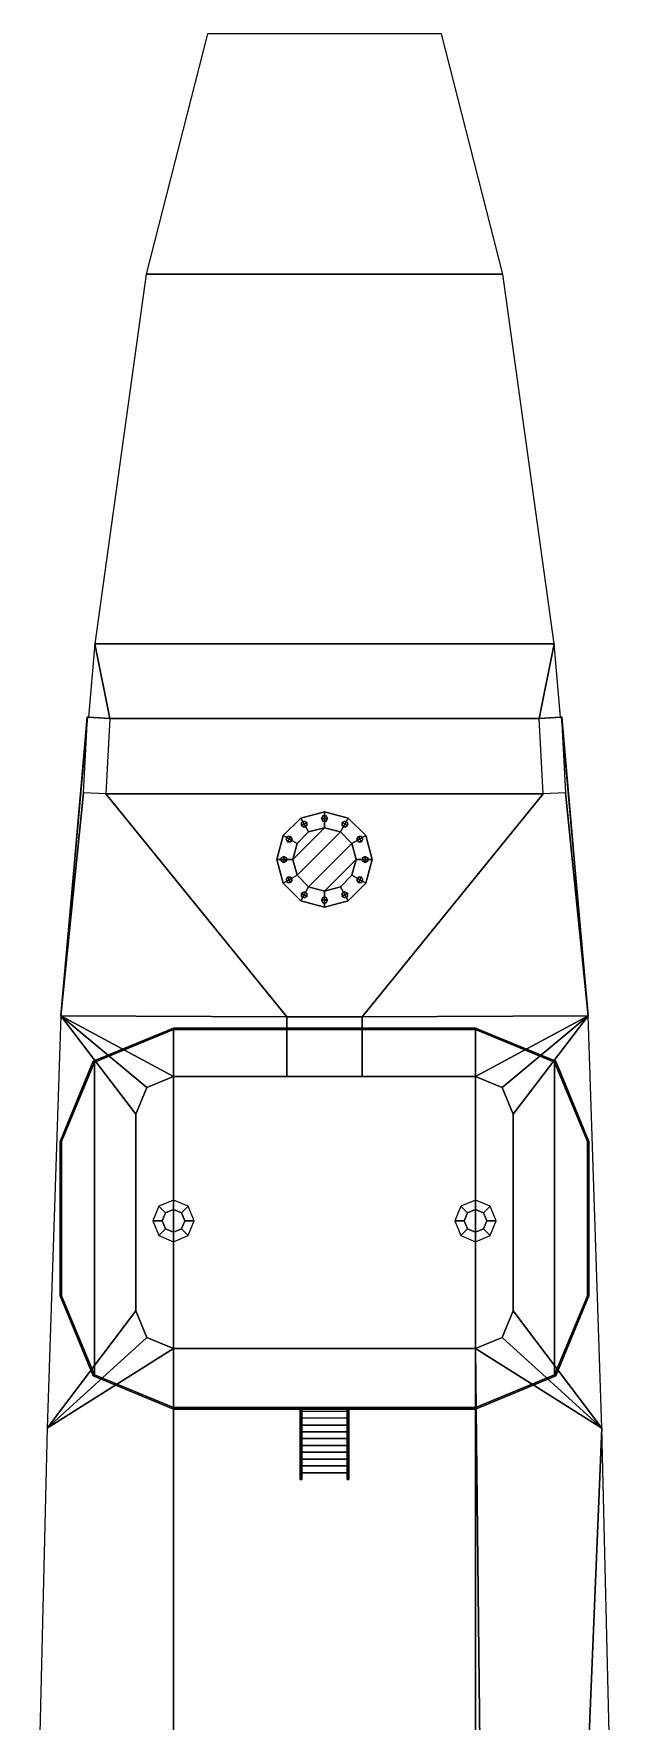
# Model space of a CAD drawing. Extents: x -4 to 4, y -26 to 37.3.
# Drawn here: x -3.85 to 3.85, y 14.95 to 37.27 of the extents above; entities that cross this region are included whole.
import ezdxf

# ---------------------------------------------------------------- set-up
doc = ezdxf.new("R2010")
doc.units = 0
doc.layers.add('SUPERSTRUCTURE', color=3, linetype='CONTINUOUS')

msp = doc.modelspace()

# ---------------------------------------------------------------- linework, layer by layer
at = {"layer": 'SUPERSTRUCTURE'}
for points in [[(2.36, 34.09, 1.71), (1.55, 37.27, 1.71), (-1.55, 37.27, 1.71), (-2.36, 34.09, 1.71)], [(3.04, 29.2, 1.71), (2.36, 34.09, 1.71), (-2.36, 34.09, 1.71), (-3.04, 29.2, 1.71)], [(-2.84, 28.214, 1.71), (-3.04, 29.2, 1.71), (-3.04, 29.2, 1.71), (-3.125, 28.23, 1.71)], [(2.84, 28.214, 1.71), (3.04, 29.2, 1.71), (-3.04, 29.2, 1.71), (-2.84, 28.214, 1.71)], [(3.125, 28.23, 1.71), (3.04, 29.2, 1.71), (3.04, 29.2, 1.71), (2.84, 28.214, 1.71)], [(-3.14, 28.23, 1.71), (-3.14, 28.23, 1.71), (-3.49, 24.28, 1.71), (-3.192, 27.231, 1.71)], [(-3.145, 28.23, 1.71), (-3.145, 28.23, 1.71), (-3.49, 24.28, 1.71), (-3.14, 28.23, 1.71)], [(-2.84, 28.214, 1.71), (-3.125, 28.23, 1.71), (-3.125, 28.23, 1.71), (-3.14, 28.23, 1.71)], [(2.893, 27.216, 1.71), (2.84, 28.214, 1.71), (-2.84, 28.214, 1.71), (-2.893, 27.216, 1.71)], [(3.14, 28.23, 1.71), (3.125, 28.23, 1.71), (3.125, 28.23, 1.71), (2.84, 28.214, 1.71)], [(3.49, 24.28, 1.71), (3.14, 28.23, 1.71), (3.14, 28.23, 1.71), (3.192, 27.231, 1.71)], [(3.49, 24.28, 1.71), (3.145, 28.23, 1.71), (3.145, 28.23, 1.71), (3.14, 28.23, 1.71)], [(-0.5, 24.27, 1.71), (-2.893, 27.216, 1.71), (-3.192, 27.231, 1.71), (-3.49, 24.28, 1.71)], [(3.49, 24.28, 1.71), (3.192, 27.231, 1.71), (2.893, 27.216, 1.71), (0.5, 24.27, 1.71)], [(0.5, 24.27, 1.71), (2.893, 27.216, 1.71), (-2.893, 27.216, 1.71), (-0.5, 24.27, 1.71)], [(-0.315, 26.896, 1.81), (-0.546, 26.665, 1.81), (-0.364, 26.56, 1.81), (-0.21, 26.714, 1.81)], [(-0.315, 26.896, 1.71), (-0.546, 26.665, 1.71), (-0.546, 26.665, 1.81), (-0.315, 26.896, 1.81)], [(0, 26.98, 1.81), (-0.315, 26.896, 1.81), (-0.21, 26.714, 1.81), (0, 26.77, 1.81)], [(0, 26.98, 1.71), (-0.315, 26.896, 1.71), (-0.315, 26.896, 1.81), (0, 26.98, 1.81)], [(-0.27, 26.858, 1.81), (-0.305, 26.838, 1.81), (-0.305, 26.838, 1.84), (-0.27, 26.858, 1.84)], [(-0.27, 26.858, 1.84), (-0.305, 26.838, 1.84), (-0.305, 26.798, 1.84), (-0.235, 26.838, 1.84)], [(-0.305, 26.838, 1.81), (-0.305, 26.798, 1.81), (-0.305, 26.798, 1.84), (-0.305, 26.838, 1.84)], [(-0.235, 26.838, 1.84), (-0.305, 26.798, 1.84), (-0.27, 26.778, 1.84), (-0.235, 26.798, 1.84)], [(-0.305, 26.798, 1.81), (-0.27, 26.778, 1.81), (-0.27, 26.778, 1.84), (-0.305, 26.798, 1.84)], [(-0.235, 26.838, 1.81), (-0.27, 26.858, 1.81), (-0.27, 26.858, 1.84), (-0.235, 26.838, 1.84)], [(-0.27, 26.778, 1.81), (-0.235, 26.798, 1.81), (-0.235, 26.798, 1.84), (-0.27, 26.778, 1.84)], [(-0.235, 26.798, 1.81), (-0.235, 26.838, 1.81), (-0.235, 26.838, 1.84), (-0.235, 26.798, 1.84)], [(-0.02, 26.925, 1.81), (-0.04, 26.89, 1.81), (-0.04, 26.89, 1.84), (-0.02, 26.925, 1.84)], [(0.02, 26.925, 1.84), (-0.02, 26.925, 1.84), (-0.04, 26.89, 1.84), (0.04, 26.89, 1.84)], [(-0.04, 26.89, 1.81), (-0.02, 26.855, 1.81), (-0.02, 26.855, 1.84), (-0.04, 26.89, 1.84)], [(0.04, 26.89, 1.84), (-0.04, 26.89, 1.84), (-0.02, 26.855, 1.84), (0.02, 26.855, 1.84)], [(0.02, 26.925, 1.81), (-0.02, 26.925, 1.81), (-0.02, 26.925, 1.84), (0.02, 26.925, 1.84)], [(-0.02, 26.855, 1.81), (0.02, 26.855, 1.81), (0.02, 26.855, 1.84), (-0.02, 26.855, 1.84)], [(0.315, 26.896, 1.81), (0, 26.98, 1.81), (0, 26.77, 1.81), (0.21, 26.714, 1.81)], [(0.315, 26.896, 1.71), (0, 26.98, 1.71), (0, 26.98, 1.81), (0.315, 26.896, 1.81)], [(0.04, 26.89, 1.81), (0.02, 26.925, 1.81), (0.02, 26.925, 1.84), (0.04, 26.89, 1.84)], [(0.02, 26.855, 1.81), (0.04, 26.89, 1.81), (0.04, 26.89, 1.84), (0.02, 26.855, 1.84)], [(0.546, 26.665, 1.81), (0.315, 26.896, 1.81), (0.21, 26.714, 1.81), (0.364, 26.56, 1.81)], [(0.27, 26.858, 1.81), (0.235, 26.838, 1.81), (0.235, 26.838, 1.84), (0.27, 26.858, 1.84)], [(0.305, 26.838, 1.84), (0.27, 26.858, 1.84), (0.235, 26.838, 1.84), (0.305, 26.798, 1.84)], [(0.235, 26.838, 1.81), (0.235, 26.798, 1.81), (0.235, 26.798, 1.84), (0.235, 26.838, 1.84)], [(0.305, 26.798, 1.84), (0.235, 26.838, 1.84), (0.235, 26.798, 1.84), (0.27, 26.778, 1.84)], [(0.235, 26.798, 1.81), (0.27, 26.778, 1.81), (0.27, 26.778, 1.84), (0.235, 26.798, 1.84)], [(0.305, 26.838, 1.81), (0.27, 26.858, 1.81), (0.27, 26.858, 1.84), (0.305, 26.838, 1.84)], [(0.27, 26.778, 1.81), (0.305, 26.798, 1.81), (0.305, 26.798, 1.84), (0.27, 26.778, 1.84)], [(0.305, 26.798, 1.81), (0.305, 26.838, 1.81), (0.305, 26.838, 1.84), (0.305, 26.798, 1.84)], [(0.546, 26.665, 1.71), (0.315, 26.896, 1.71), (0.315, 26.896, 1.81), (0.546, 26.665, 1.81)], [(-0.546, 26.665, 1.81), (-0.63, 26.35, 1.81), (-0.42, 26.35, 1.81), (-0.364, 26.56, 1.81)], [(-0.546, 26.665, 1.71), (-0.63, 26.35, 1.71), (-0.63, 26.35, 1.81), (-0.546, 26.665, 1.81)], [(-0.488, 26.655, 1.81), (-0.508, 26.62, 1.81), (-0.508, 26.62, 1.84), (-0.488, 26.655, 1.84)], [(-0.488, 26.655, 1.84), (-0.508, 26.62, 1.84), (-0.488, 26.585, 1.84), (-0.448, 26.655, 1.84)], [(-0.508, 26.62, 1.81), (-0.488, 26.585, 1.81), (-0.488, 26.585, 1.84), (-0.508, 26.62, 1.84)], [(-0.448, 26.655, 1.81), (-0.488, 26.655, 1.81), (-0.488, 26.655, 1.84), (-0.448, 26.655, 1.84)], [(-0.448, 26.655, 1.84), (-0.488, 26.585, 1.84), (-0.448, 26.585, 1.84), (-0.428, 26.62, 1.84)], [(-0.488, 26.585, 1.81), (-0.448, 26.585, 1.81), (-0.448, 26.585, 1.84), (-0.488, 26.585, 1.84)], [(-0.428, 26.62, 1.81), (-0.448, 26.655, 1.81), (-0.448, 26.655, 1.84), (-0.428, 26.62, 1.84)], [(-0.448, 26.585, 1.81), (-0.428, 26.62, 1.81), (-0.428, 26.62, 1.84), (-0.448, 26.585, 1.84)], [(-0.42, 26.35, 1.97), (0, 26.77, 1.97), (-0.21, 26.714, 1.97), (-0.364, 26.56, 1.97)], [(-0.364, 26.14, 1.97), (0.21, 26.714, 1.97), (0, 26.77, 1.97), (-0.42, 26.35, 1.97)], [(-0.364, 26.56, 1.81), (-0.42, 26.35, 1.81), (-0.42, 26.35, 1.97), (-0.364, 26.56, 1.97)], [(-0.21, 25.986, 1.97), (0.364, 26.56, 1.97), (0.21, 26.714, 1.97), (-0.364, 26.14, 1.97)], [(-0.21, 26.714, 1.81), (-0.364, 26.56, 1.81), (-0.364, 26.56, 1.97), (-0.21, 26.714, 1.97)], [(0, 26.77, 1.81), (-0.21, 26.714, 1.81), (-0.21, 26.714, 1.97), (0, 26.77, 1.97)], [(0, 25.93, 1.97), (0.42, 26.35, 1.97), (0.364, 26.56, 1.97), (-0.21, 25.986, 1.97)], [(0.21, 26.714, 1.81), (0, 26.77, 1.81), (0, 26.77, 1.97), (0.21, 26.714, 1.97)], [(0.364, 26.56, 1.81), (0.21, 26.714, 1.81), (0.21, 26.714, 1.97), (0.364, 26.56, 1.97)], [(0.63, 26.35, 1.81), (0.546, 26.665, 1.81), (0.364, 26.56, 1.81), (0.42, 26.35, 1.81)], [(0.42, 26.35, 1.81), (0.364, 26.56, 1.81), (0.364, 26.56, 1.97), (0.42, 26.35, 1.97)], [(0.448, 26.655, 1.81), (0.428, 26.62, 1.81), (0.428, 26.62, 1.84), (0.448, 26.655, 1.84)], [(0.488, 26.585, 1.84), (0.448, 26.655, 1.84), (0.428, 26.62, 1.84), (0.448, 26.585, 1.84)], [(0.428, 26.62, 1.81), (0.448, 26.585, 1.81), (0.448, 26.585, 1.84), (0.428, 26.62, 1.84)], [(0.488, 26.655, 1.81), (0.448, 26.655, 1.81), (0.448, 26.655, 1.84), (0.488, 26.655, 1.84)], [(0.508, 26.62, 1.84), (0.488, 26.655, 1.84), (0.448, 26.655, 1.84), (0.488, 26.585, 1.84)], [(0.448, 26.585, 1.81), (0.488, 26.585, 1.81), (0.488, 26.585, 1.84), (0.448, 26.585, 1.84)], [(0.508, 26.62, 1.81), (0.488, 26.655, 1.81), (0.488, 26.655, 1.84), (0.508, 26.62, 1.84)], [(0.488, 26.585, 1.81), (0.508, 26.62, 1.81), (0.508, 26.62, 1.84), (0.488, 26.585, 1.84)], [(0.63, 26.35, 1.71), (0.546, 26.665, 1.71), (0.546, 26.665, 1.81), (0.63, 26.35, 1.81)], [(-0.63, 26.35, 1.81), (-0.546, 26.035, 1.81), (-0.364, 26.14, 1.81), (-0.42, 26.35, 1.81)], [(-0.63, 26.35, 1.71), (-0.546, 26.035, 1.71), (-0.546, 26.035, 1.81), (-0.63, 26.35, 1.81)], [(-0.54, 26.39, 1.81), (-0.575, 26.37, 1.81), (-0.575, 26.37, 1.84), (-0.54, 26.39, 1.84)], [(-0.575, 26.37, 1.84), (-0.575, 26.33, 1.84), (-0.54, 26.31, 1.84), (-0.54, 26.39, 1.84)], [(-0.575, 26.37, 1.81), (-0.575, 26.33, 1.81), (-0.575, 26.33, 1.84), (-0.575, 26.37, 1.84)], [(-0.505, 26.37, 1.81), (-0.54, 26.39, 1.81), (-0.54, 26.39, 1.84), (-0.505, 26.37, 1.84)], [(-0.54, 26.39, 1.84), (-0.54, 26.31, 1.84), (-0.505, 26.33, 1.84), (-0.505, 26.37, 1.84)], [(-0.505, 26.33, 1.81), (-0.505, 26.37, 1.81), (-0.505, 26.37, 1.84), (-0.505, 26.33, 1.84)], [(-0.42, 26.35, 1.81), (-0.364, 26.14, 1.81), (-0.364, 26.14, 1.97), (-0.42, 26.35, 1.97)], [(0.21, 25.986, 1.97), (0.364, 26.14, 1.97), (0.42, 26.35, 1.97), (0, 25.93, 1.97)], [(0.546, 26.035, 1.81), (0.63, 26.35, 1.81), (0.42, 26.35, 1.81), (0.364, 26.14, 1.81)], [(0.364, 26.14, 1.81), (0.42, 26.35, 1.81), (0.42, 26.35, 1.97), (0.364, 26.14, 1.97)], [(0.54, 26.39, 1.81), (0.505, 26.37, 1.81), (0.505, 26.37, 1.84), (0.54, 26.39, 1.84)], [(0.54, 26.31, 1.84), (0.54, 26.39, 1.84), (0.505, 26.37, 1.84), (0.505, 26.33, 1.84)], [(0.505, 26.37, 1.81), (0.505, 26.33, 1.81), (0.505, 26.33, 1.84), (0.505, 26.37, 1.84)], [(0.575, 26.37, 1.81), (0.54, 26.39, 1.81), (0.54, 26.39, 1.84), (0.575, 26.37, 1.84)], [(0.575, 26.33, 1.84), (0.575, 26.37, 1.84), (0.54, 26.39, 1.84), (0.54, 26.31, 1.84)], [(0.546, 26.035, 1.71), (0.63, 26.35, 1.71), (0.63, 26.35, 1.81), (0.546, 26.035, 1.81)], [(0.575, 26.33, 1.81), (0.575, 26.37, 1.81), (0.575, 26.37, 1.84), (0.575, 26.33, 1.84)], [(-0.575, 26.33, 1.81), (-0.54, 26.31, 1.81), (-0.54, 26.31, 1.84), (-0.575, 26.33, 1.84)], [(-0.546, 26.035, 1.81), (-0.315, 25.804, 1.81), (-0.21, 25.986, 1.81), (-0.364, 26.14, 1.81)], [(-0.54, 26.31, 1.81), (-0.505, 26.33, 1.81), (-0.505, 26.33, 1.84), (-0.54, 26.31, 1.84)], [(-0.488, 26.115, 1.81), (-0.508, 26.08, 1.81), (-0.508, 26.08, 1.84), (-0.488, 26.115, 1.84)], [(-0.508, 26.08, 1.84), (-0.488, 26.045, 1.84), (-0.448, 26.045, 1.84), (-0.488, 26.115, 1.84)], [(-0.448, 26.115, 1.81), (-0.488, 26.115, 1.81), (-0.488, 26.115, 1.84), (-0.448, 26.115, 1.84)], [(-0.488, 26.115, 1.84), (-0.448, 26.045, 1.84), (-0.428, 26.08, 1.84), (-0.448, 26.115, 1.84)], [(-0.428, 26.08, 1.81), (-0.448, 26.115, 1.81), (-0.448, 26.115, 1.84), (-0.428, 26.08, 1.84)], [(-0.364, 26.14, 1.81), (-0.21, 25.986, 1.81), (-0.21, 25.986, 1.97), (-0.364, 26.14, 1.97)], [(0.315, 25.804, 1.81), (0.546, 26.035, 1.81), (0.364, 26.14, 1.81), (0.21, 25.986, 1.81)], [(0.21, 25.986, 1.81), (0.364, 26.14, 1.81), (0.364, 26.14, 1.97), (0.21, 25.986, 1.97)], [(0.448, 26.115, 1.81), (0.428, 26.08, 1.81), (0.428, 26.08, 1.84), (0.448, 26.115, 1.84)], [(0.448, 26.045, 1.84), (0.488, 26.115, 1.84), (0.448, 26.115, 1.84), (0.428, 26.08, 1.84)], [(0.488, 26.115, 1.81), (0.448, 26.115, 1.81), (0.448, 26.115, 1.84), (0.488, 26.115, 1.84)], [(0.488, 26.045, 1.84), (0.508, 26.08, 1.84), (0.488, 26.115, 1.84), (0.448, 26.045, 1.84)], [(0.508, 26.08, 1.81), (0.488, 26.115, 1.81), (0.488, 26.115, 1.84), (0.508, 26.08, 1.84)], [(0.505, 26.33, 1.81), (0.54, 26.31, 1.81), (0.54, 26.31, 1.84), (0.505, 26.33, 1.84)], [(0.54, 26.31, 1.81), (0.575, 26.33, 1.81), (0.575, 26.33, 1.84), (0.54, 26.31, 1.84)], [(-0.546, 26.035, 1.71), (-0.315, 25.804, 1.71), (-0.315, 25.804, 1.81), (-0.546, 26.035, 1.81)], [(-0.508, 26.08, 1.81), (-0.488, 26.045, 1.81), (-0.488, 26.045, 1.84), (-0.508, 26.08, 1.84)], [(-0.488, 26.045, 1.81), (-0.448, 26.045, 1.81), (-0.448, 26.045, 1.84), (-0.488, 26.045, 1.84)], [(-0.448, 26.045, 1.81), (-0.428, 26.08, 1.81), (-0.428, 26.08, 1.84), (-0.448, 26.045, 1.84)], [(-0.315, 25.804, 1.81), (0, 25.72, 1.81), (0, 25.93, 1.81), (-0.21, 25.986, 1.81)], [(-0.27, 25.922, 1.81), (-0.305, 25.902, 1.81), (-0.305, 25.902, 1.84), (-0.27, 25.922, 1.84)], [(-0.305, 25.902, 1.84), (-0.235, 25.862, 1.84), (-0.235, 25.902, 1.84), (-0.27, 25.922, 1.84)], [(-0.305, 25.902, 1.81), (-0.305, 25.862, 1.81), (-0.305, 25.862, 1.84), (-0.305, 25.902, 1.84)], [(-0.305, 25.862, 1.84), (-0.27, 25.842, 1.84), (-0.235, 25.862, 1.84), (-0.305, 25.902, 1.84)], [(-0.235, 25.902, 1.81), (-0.27, 25.922, 1.81), (-0.27, 25.922, 1.84), (-0.235, 25.902, 1.84)], [(-0.235, 25.862, 1.81), (-0.235, 25.902, 1.81), (-0.235, 25.902, 1.84), (-0.235, 25.862, 1.84)], [(-0.21, 25.986, 1.81), (0, 25.93, 1.81), (0, 25.93, 1.97), (-0.21, 25.986, 1.97)], [(0, 25.72, 1.81), (0.315, 25.804, 1.81), (0.21, 25.986, 1.81), (0, 25.93, 1.81)], [(0, 25.93, 1.81), (0.21, 25.986, 1.81), (0.21, 25.986, 1.97), (0, 25.93, 1.97)], [(0.27, 25.922, 1.81), (0.235, 25.902, 1.81), (0.235, 25.902, 1.84), (0.27, 25.922, 1.84)], [(0.235, 25.862, 1.84), (0.305, 25.902, 1.84), (0.27, 25.922, 1.84), (0.235, 25.902, 1.84)], [(0.235, 25.902, 1.81), (0.235, 25.862, 1.81), (0.235, 25.862, 1.84), (0.235, 25.902, 1.84)], [(0.27, 25.842, 1.84), (0.305, 25.862, 1.84), (0.305, 25.902, 1.84), (0.235, 25.862, 1.84)], [(0.305, 25.902, 1.81), (0.27, 25.922, 1.81), (0.27, 25.922, 1.84), (0.305, 25.902, 1.84)], [(0.305, 25.862, 1.81), (0.305, 25.902, 1.81), (0.305, 25.902, 1.84), (0.305, 25.862, 1.84)], [(0.315, 25.804, 1.71), (0.546, 26.035, 1.71), (0.546, 26.035, 1.81), (0.315, 25.804, 1.81)], [(0.428, 26.08, 1.81), (0.448, 26.045, 1.81), (0.448, 26.045, 1.84), (0.428, 26.08, 1.84)], [(0.448, 26.045, 1.81), (0.488, 26.045, 1.81), (0.488, 26.045, 1.84), (0.448, 26.045, 1.84)], [(0.488, 26.045, 1.81), (0.508, 26.08, 1.81), (0.508, 26.08, 1.84), (0.488, 26.045, 1.84)], [(-0.315, 25.804, 1.71), (0, 25.72, 1.71), (0, 25.72, 1.81), (-0.315, 25.804, 1.81)], [(-0.305, 25.862, 1.81), (-0.27, 25.842, 1.81), (-0.27, 25.842, 1.84), (-0.305, 25.862, 1.84)], [(-0.27, 25.842, 1.81), (-0.235, 25.862, 1.81), (-0.235, 25.862, 1.84), (-0.27, 25.842, 1.84)], [(-0.04, 25.81, 1.84), (0.04, 25.81, 1.84), (0.02, 25.845, 1.84), (-0.02, 25.845, 1.84)], [(-0.02, 25.845, 1.81), (-0.04, 25.81, 1.81), (-0.04, 25.81, 1.84), (-0.02, 25.845, 1.84)], [(-0.02, 25.775, 1.84), (0.02, 25.775, 1.84), (0.04, 25.81, 1.84), (-0.04, 25.81, 1.84)], [(-0.04, 25.81, 1.81), (-0.02, 25.775, 1.81), (-0.02, 25.775, 1.84), (-0.04, 25.81, 1.84)], [(0.02, 25.845, 1.81), (-0.02, 25.845, 1.81), (-0.02, 25.845, 1.84), (0.02, 25.845, 1.84)], [(-0.02, 25.775, 1.81), (0.02, 25.775, 1.81), (0.02, 25.775, 1.84), (-0.02, 25.775, 1.84)], [(0, 25.72, 1.71), (0.315, 25.804, 1.71), (0.315, 25.804, 1.81), (0, 25.72, 1.81)], [(0.04, 25.81, 1.81), (0.02, 25.845, 1.81), (0.02, 25.845, 1.84), (0.04, 25.81, 1.84)], [(0.02, 25.775, 1.81), (0.04, 25.81, 1.81), (0.04, 25.81, 1.84), (0.02, 25.775, 1.84)], [(0.235, 25.862, 1.81), (0.27, 25.842, 1.81), (0.27, 25.842, 1.84), (0.235, 25.862, 1.84)], [(0.27, 25.842, 1.81), (0.305, 25.862, 1.81), (0.305, 25.862, 1.84), (0.27, 25.842, 1.84)], [(-3.49, 24.28, 1.71), (-3.67, 18.83, 1.71), (-2.5, 20.38, 1.71), (-2.5, 22.98, 1.71)], [(-3.49, 24.28, 1.71), (-3.49, 24.28, 1.71), (-2.5, 22.98, 1.71), (-2.354, 23.334, 1.71)], [(-3.49, 24.28, 1.71), (-3.49, 24.28, 1.71), (-2.354, 23.334, 1.71), (-2, 23.48, 1.71)], [(-0.5, 23.48, 1.71), (-0.5, 24.27, 1.71), (-3.49, 24.28, 1.71), (-2, 23.48, 1.71)], [(-2, 24.12, 4.09), (-3.061, 23.681, 4.09), (-3.061, 23.681, 5.27), (-2, 24.12, 5.27)], [(-2, 24.12, 5.27), (-3.061, 23.681, 5.27), (-3.047, 23.667, 5.27), (-2, 24.1, 5.27)], [(2, 24.12, 4.09), (-2, 24.12, 4.09), (-2, 24.12, 5.27), (2, 24.12, 5.27)], [(2, 24.12, 5.27), (-2, 24.12, 5.27), (-2, 24.1, 5.27), (2, 24.1, 5.27)], [(-0.5, 23.48, 2.85), (-0.5, 24.27, 2.85), (-0.5, 24.27, 1.71), (-0.5, 23.48, 1.71)], [(0.5, 23.48, 2.85), (0.5, 24.27, 2.85), (-0.5, 24.27, 2.85), (-0.5, 23.48, 2.85)], [(0.5, 24.27, 2.85), (0.5, 24.27, 1.71), (-0.5, 24.27, 1.71), (-0.5, 24.27, 2.85)], [(2, 23.48, 1.71), (3.49, 24.28, 1.71), (0.5, 24.27, 1.71), (0.5, 23.48, 1.71)], [(0.5, 23.48, 1.71), (0.5, 24.27, 1.71), (0.5, 24.27, 2.85), (0.5, 23.48, 2.85)], [(3.49, 24.28, 1.71), (3.49, 24.28, 1.71), (2, 23.48, 1.71), (2.354, 23.334, 1.71)], [(3.061, 23.681, 4.09), (2, 24.12, 4.09), (2, 24.12, 5.27), (3.061, 23.681, 5.27)], [(3.061, 23.681, 5.27), (2, 24.12, 5.27), (2, 24.1, 5.27), (3.047, 23.667, 5.27)], [(3.49, 24.28, 1.71), (3.49, 24.28, 1.71), (2.354, 23.334, 1.71), (2.5, 22.98, 1.71)], [(3.67, 18.83, 1.71), (3.49, 24.28, 1.71), (2.5, 22.98, 1.71), (2.5, 20.38, 1.71)], [(-3.047, 23.667, 4.11), (-2, 24.1, 4.11), (-2, 24.1, 5.27), (-3.047, 23.667, 5.27)], [(-2, 19.1, 4.11), (-2, 24.1, 4.11), (-3.047, 23.667, 4.11), (-3.047, 19.533, 4.11)], [(-2, 24.1, 4.11), (2, 24.1, 4.11), (2, 24.1, 5.27), (-2, 24.1, 5.27)], [(2, 19.1, 4.11), (2, 24.1, 4.11), (-2, 24.1, 4.11), (-2, 19.1, 4.11)], [(2, 24.1, 4.11), (3.047, 23.667, 4.11), (3.047, 23.667, 5.27), (2, 24.1, 5.27)], [(3.047, 19.533, 4.11), (3.047, 23.667, 4.11), (2, 24.1, 4.11), (2, 19.1, 4.11)], [(-3.061, 23.681, 4.09), (-3.5, 22.62, 4.09), (-3.5, 22.62, 5.27), (-3.061, 23.681, 5.27)], [(-3.061, 23.681, 5.27), (-3.5, 22.62, 5.27), (-3.48, 22.62, 5.27), (-3.047, 23.667, 5.27)], [(-3.48, 22.62, 4.11), (-3.047, 23.667, 4.11), (-3.047, 23.667, 5.27), (-3.48, 22.62, 5.27)], [(-3.047, 19.533, 4.11), (-3.047, 23.667, 4.11), (-3.48, 22.62, 4.11), (-3.48, 20.58, 4.11)], [(3.5, 22.62, 5.27), (3.061, 23.681, 5.27), (3.047, 23.667, 5.27), (3.48, 22.62, 5.27)], [(3.047, 23.667, 4.11), (3.48, 22.62, 4.11), (3.48, 22.62, 5.27), (3.047, 23.667, 5.27)], [(3.48, 20.58, 4.11), (3.48, 22.62, 4.11), (3.047, 23.667, 4.11), (3.047, 19.533, 4.11)], [(3.5, 22.62, 4.09), (3.061, 23.681, 4.09), (3.061, 23.681, 5.27), (3.5, 22.62, 5.27)], [(-2, 23.48, 1.71), (-2.354, 23.334, 1.71), (-2.354, 23.334, 4.09), (-2, 23.48, 4.09)], [(0.5, 23.48, 2.85), (-0.5, 23.48, 2.85), (-2, 23.48, 4.09), (2, 23.48, 4.09)], [(-0.5, 23.48, 1.71), (-2, 23.48, 1.71), (-2, 23.48, 4.09), (-0.5, 23.48, 2.85)], [(2, 23.48, 1.71), (0.5, 23.48, 1.71), (0.5, 23.48, 2.85), (2, 23.48, 4.09)], [(2.354, 23.334, 1.71), (2, 23.48, 1.71), (2, 23.48, 4.09), (2.354, 23.334, 4.09)], [(-2.354, 23.334, 1.71), (-2.5, 22.98, 1.71), (-2.5, 22.98, 4.09), (-2.354, 23.334, 4.09)], [(2.5, 22.98, 1.71), (2.354, 23.334, 1.71), (2.354, 23.334, 4.09), (2.5, 22.98, 4.09)], [(-2.5, 22.98, 1.71), (-2.5, 20.38, 1.71), (-2.5, 20.38, 4.09), (-2.5, 22.98, 4.09)], [(2.5, 20.38, 1.71), (2.5, 22.98, 1.71), (2.5, 22.98, 4.09), (2.5, 20.38, 4.09)], [(-3.5, 22.62, 4.09), (-3.5, 20.58, 4.09), (-3.5, 20.58, 5.27), (-3.5, 22.62, 5.27)], [(-3.5, 22.62, 5.27), (-3.5, 20.58, 5.27), (-3.48, 20.58, 5.27), (-3.48, 22.62, 5.27)], [(-3.48, 20.58, 4.11), (-3.48, 22.62, 4.11), (-3.48, 22.62, 5.27), (-3.48, 20.58, 5.27)], [(3.48, 22.62, 4.11), (3.48, 20.58, 4.11), (3.48, 20.58, 5.27), (3.48, 22.62, 5.27)], [(3.5, 20.58, 5.27), (3.5, 22.62, 5.27), (3.48, 22.62, 5.27), (3.48, 20.58, 5.27)], [(3.5, 20.58, 4.09), (3.5, 22.62, 4.09), (3.5, 22.62, 5.27), (3.5, 20.58, 5.27)], [(-2.194, 21.764, 4.11), (-2.275, 21.57, 4.11), (-2.15, 21.57, 4.94), (-2.106, 21.676, 4.94)], [(-2, 21.845, 4.11), (-2.194, 21.764, 4.11), (-2.106, 21.676, 4.94), (-2, 21.72, 4.94)], [(-2.106, 21.676, 4.94), (-2.15, 21.57, 4.94), (-2.15, 21.57, 4.99), (-2.106, 21.676, 4.99)], [(-2, 21.72, 4.94), (-2.106, 21.676, 4.94), (-2.106, 21.676, 4.99), (-2, 21.72, 4.99)], [(-1.806, 21.764, 4.11), (-2, 21.845, 4.11), (-2, 21.72, 4.94), (-1.894, 21.676, 4.94)], [(-1.894, 21.676, 4.94), (-2, 21.72, 4.94), (-2, 21.72, 4.99), (-1.894, 21.676, 4.99)], [(-1.725, 21.57, 4.11), (-1.806, 21.764, 4.11), (-1.894, 21.676, 4.94), (-1.85, 21.57, 4.94)], [(-1.85, 21.57, 4.94), (-1.894, 21.676, 4.94), (-1.894, 21.676, 4.99), (-1.85, 21.57, 4.99)], [(1.806, 21.764, 4.11), (1.725, 21.57, 4.11), (1.85, 21.57, 4.94), (1.894, 21.676, 4.94)], [(2, 21.845, 4.11), (1.806, 21.764, 4.11), (1.894, 21.676, 4.94), (2, 21.72, 4.94)], [(1.894, 21.676, 4.94), (1.85, 21.57, 4.94), (1.85, 21.57, 4.99), (1.894, 21.676, 4.99)], [(2, 21.72, 4.94), (1.894, 21.676, 4.94), (1.894, 21.676, 4.99), (2, 21.72, 4.99)], [(2.194, 21.764, 4.11), (2, 21.845, 4.11), (2, 21.72, 4.94), (2.106, 21.676, 4.94)], [(2.106, 21.676, 4.94), (2, 21.72, 4.94), (2, 21.72, 4.99), (2.106, 21.676, 4.99)], [(2.275, 21.57, 4.11), (2.194, 21.764, 4.11), (2.106, 21.676, 4.94), (2.15, 21.57, 4.94)], [(2.15, 21.57, 4.94), (2.106, 21.676, 4.94), (2.106, 21.676, 4.99), (2.15, 21.57, 4.99)], [(-2.275, 21.57, 4.11), (-2.194, 21.376, 4.11), (-2.106, 21.464, 4.94), (-2.15, 21.57, 4.94)], [(-2.194, 21.376, 4.11), (-2, 21.295, 4.11), (-2, 21.42, 4.94), (-2.106, 21.464, 4.94)], [(-2.15, 21.57, 4.94), (-2.106, 21.464, 4.94), (-2.106, 21.464, 4.99), (-2.15, 21.57, 4.99)], [(-2.106, 21.464, 4.94), (-2, 21.42, 4.94), (-2, 21.42, 4.99), (-2.106, 21.464, 4.99)], [(-2, 21.295, 4.11), (-1.806, 21.376, 4.11), (-1.894, 21.464, 4.94), (-2, 21.42, 4.94)], [(-2, 21.42, 4.94), (-1.894, 21.464, 4.94), (-1.894, 21.464, 4.99), (-2, 21.42, 4.99)], [(-1.806, 21.376, 4.11), (-1.725, 21.57, 4.11), (-1.85, 21.57, 4.94), (-1.894, 21.464, 4.94)], [(-1.894, 21.464, 4.94), (-1.85, 21.57, 4.94), (-1.85, 21.57, 4.99), (-1.894, 21.464, 4.99)], [(1.725, 21.57, 4.11), (1.806, 21.376, 4.11), (1.894, 21.464, 4.94), (1.85, 21.57, 4.94)], [(1.806, 21.376, 4.11), (2, 21.295, 4.11), (2, 21.42, 4.94), (1.894, 21.464, 4.94)], [(1.85, 21.57, 4.94), (1.894, 21.464, 4.94), (1.894, 21.464, 4.99), (1.85, 21.57, 4.99)], [(1.894, 21.464, 4.94), (2, 21.42, 4.94), (2, 21.42, 4.99), (1.894, 21.464, 4.99)], [(2, 21.295, 4.11), (2.194, 21.376, 4.11), (2.106, 21.464, 4.94), (2, 21.42, 4.94)], [(2, 21.42, 4.94), (2.106, 21.464, 4.94), (2.106, 21.464, 4.99), (2, 21.42, 4.99)], [(2.194, 21.376, 4.11), (2.275, 21.57, 4.11), (2.15, 21.57, 4.94), (2.106, 21.464, 4.94)], [(2.106, 21.464, 4.94), (2.15, 21.57, 4.94), (2.15, 21.57, 4.99), (2.106, 21.464, 4.99)], [(-3.5, 20.58, 4.09), (-3.061, 19.519, 4.09), (-3.061, 19.519, 5.27), (-3.5, 20.58, 5.27)], [(-3.5, 20.58, 5.27), (-3.061, 19.519, 5.27), (-3.047, 19.533, 5.27), (-3.48, 20.58, 5.27)], [(-3.047, 19.533, 4.11), (-3.48, 20.58, 4.11), (-3.48, 20.58, 5.27), (-3.047, 19.533, 5.27)], [(3.48, 20.58, 4.11), (3.047, 19.533, 4.11), (3.047, 19.533, 5.27), (3.48, 20.58, 5.27)], [(3.061, 19.519, 5.27), (3.5, 20.58, 5.27), (3.48, 20.58, 5.27), (3.047, 19.533, 5.27)], [(3.061, 19.519, 4.09), (3.5, 20.58, 4.09), (3.5, 20.58, 5.27), (3.061, 19.519, 5.27)], [(-3.67, 18.83, 1.71), (-3.67, 18.83, 1.71), (-2.354, 20.026, 1.71), (-2.5, 20.38, 1.71)], [(-2.5, 20.38, 1.71), (-2.354, 20.026, 1.71), (-2.354, 20.026, 4.09), (-2.5, 20.38, 4.09)], [(2.354, 20.026, 1.71), (2.5, 20.38, 1.71), (2.5, 20.38, 4.09), (2.354, 20.026, 4.09)], [(3.67, 18.83, 1.71), (3.67, 18.83, 1.71), (2.5, 20.38, 1.71), (2.354, 20.026, 1.71)], [(-3.67, 18.83, 1.71), (-3.85, 11.49, 1.71), (-2, -9.98, 1.71), (-2, 19.88, 1.71)], [(-3.67, 18.83, 1.71), (-3.67, 18.83, 1.71), (-2, 19.88, 1.71), (-2.354, 20.026, 1.71)], [(-2.354, 20.026, 1.71), (-2, 19.88, 1.71), (-2, 19.88, 4.09), (-2.354, 20.026, 4.09)], [(-2, 19.88, 1.71), (-2, -9.98, 1.71), (-2, -9.98, 2.81), (-2, 19.88, 2.81)], [(2, 19.88, 2.81), (2, 19.88, 1.71), (-2, 19.88, 1.71), (-2, 19.88, 2.81)], [(-2, 19.88, 2.81), (-2, -9.98, 2.81), (2, -9.98, 2.81), (2, 19.88, 2.81)], [(-2, 19.88, 2.81), (2, 19.88, 2.81), (2, 19.88, 4.09), (-2, 19.88, 4.09)], [(2, 19.88, 1.71), (2.354, 20.026, 1.71), (2.354, 20.026, 4.09), (2, 19.88, 4.09)], [(3.67, 18.83, 1.71), (3.67, 18.83, 1.71), (2.354, 20.026, 1.71), (2, 19.88, 1.71)], [(2, -9.98, 2.81), (2, -9.98, 1.71), (2, 19.88, 1.71), (2, 19.88, 2.81)], [(2.15, 6.22, 1.71), (3.15, 6.22, 1.71), (3.67, 18.83, 1.71), (2, 19.88, 1.71)], [(2, -9.98, 1.71), (2.15, 5.08, 1.71), (2.15, 6.22, 1.71), (2, 19.88, 1.71)], [(-3.061, 19.519, 5.27), (-2, 19.08, 5.27), (-2, 19.1, 5.27), (-3.047, 19.533, 5.27)], [(-3.061, 19.519, 4.09), (-2, 19.08, 4.09), (-2, 19.08, 5.27), (-3.061, 19.519, 5.27)], [(-2, 19.1, 4.11), (-3.047, 19.533, 4.11), (-3.047, 19.533, 5.27), (-2, 19.1, 5.27)], [(3.047, 19.533, 4.11), (2, 19.1, 4.11), (2, 19.1, 5.27), (3.047, 19.533, 5.27)], [(2, 19.08, 5.27), (3.061, 19.519, 5.27), (3.047, 19.533, 5.27), (2, 19.1, 5.27)], [(2, 19.08, 4.09), (3.061, 19.519, 4.09), (3.061, 19.519, 5.27), (2, 19.08, 5.27)], [(-0.32, 19.1, 4.11), (-2, 19.1, 4.11), (-2, 19.1, 5.27), (-0.32, 19.1, 5.27)], [(-2, 19.08, 5.27), (-0.32, 19.08, 5.27), (-0.32, 19.1, 5.27), (-2, 19.1, 5.27)], [(-2, 19.08, 4.09), (-0.32, 19.08, 4.11), (-0.32, 19.08, 5.27), (-2, 19.08, 5.27)], [(-2, 19.08, 4.09), (2, 19.08, 4.09), (0.32, 19.08, 4.11), (-0.32, 19.08, 4.11)], [(-0.32, 19.08, 5.27), (-0.32, 19.08, 4.11), (-0.32, 19.1, 4.11), (-0.32, 19.1, 5.27)], [(-0.32, 19.08, 4.11), (0.32, 19.08, 4.11), (0.32, 19.1, 4.11), (-0.32, 19.1, 4.11)], [(-0.32, 19.08, 4.09), (-0.32, 18.368, 2.81), (-0.32, 18.148, 2.81), (-0.32, 18.86, 4.09)], [(-0.3, 18.86, 4.09), (-0.3, 19.08, 4.09), (-0.32, 19.08, 4.09), (-0.32, 18.86, 4.09)], [(-0.3, 18.148, 2.81), (-0.3, 18.368, 2.81), (-0.3, 19.08, 4.09), (-0.3, 18.86, 4.09)], [(0.3, 18.87, 4.06), (0.3, 19.05, 4.06), (-0.3, 19.05, 4.06), (-0.3, 18.87, 4.06)], [(0.3, 19.08, 4.09), (0.3, 18.368, 2.81), (0.3, 18.148, 2.81), (0.3, 18.86, 4.09)], [(0.32, 18.86, 4.09), (0.32, 19.08, 4.09), (0.3, 19.08, 4.09), (0.3, 18.86, 4.09)], [(2, 19.1, 4.11), (0.32, 19.1, 4.11), (0.32, 19.1, 5.27), (2, 19.1, 5.27)], [(0.32, 19.08, 5.27), (2, 19.08, 5.27), (2, 19.1, 5.27), (0.32, 19.1, 5.27)], [(0.32, 19.08, 4.11), (0.32, 19.08, 5.27), (0.32, 19.1, 5.27), (0.32, 19.1, 4.11)], [(0.32, 18.148, 2.81), (0.32, 18.368, 2.81), (0.32, 19.08, 4.09), (0.32, 18.86, 4.09)], [(0.32, 19.08, 4.11), (2, 19.08, 4.09), (2, 19.08, 5.27), (0.32, 19.08, 5.27)], [(-0.32, 18.86, 4.09), (-0.32, 18.148, 2.81), (-0.3, 18.148, 2.81), (-0.3, 18.86, 4.09)], [(0.3, 18.78, 3.9), (0.3, 18.96, 3.9), (-0.3, 18.96, 3.9), (-0.3, 18.78, 3.9)], [(0.3, 18.69, 3.74), (0.3, 18.87, 3.74), (-0.3, 18.87, 3.74), (-0.3, 18.69, 3.74)], [(-0.3, 18.87, 4.06), (-0.3, 18.87, 4.03), (0.3, 18.87, 4.03), (0.3, 18.87, 4.06)], [(0.3, 18.6, 3.58), (0.3, 18.78, 3.58), (-0.3, 18.78, 3.58), (-0.3, 18.6, 3.58)], [(-0.3, 18.78, 3.9), (-0.3, 18.78, 3.87), (0.3, 18.78, 3.87), (0.3, 18.78, 3.9)], [(0.3, 18.86, 4.09), (0.3, 18.148, 2.81), (0.32, 18.148, 2.81), (0.32, 18.86, 4.09)], [(3.15, 6.22, 1.71), (3.85, 11.49, 1.71), (3.67, 18.83, 1.71), (3.15, 6.22, 1.71)], [(0.3, 18.51, 3.42), (0.3, 18.69, 3.42), (-0.3, 18.69, 3.42), (-0.3, 18.51, 3.42)], [(-0.3, 18.69, 3.74), (-0.3, 18.69, 3.71), (0.3, 18.69, 3.71), (0.3, 18.69, 3.74)], [(0.3, 18.42, 3.26), (0.3, 18.6, 3.26), (-0.3, 18.6, 3.26), (-0.3, 18.42, 3.26)], [(-0.3, 18.6, 3.58), (-0.3, 18.6, 3.55), (0.3, 18.6, 3.55), (0.3, 18.6, 3.58)], [(0.3, 18.33, 3.1), (0.3, 18.51, 3.1), (-0.3, 18.51, 3.1), (-0.3, 18.33, 3.1)], [(-0.3, 18.51, 3.42), (-0.3, 18.51, 3.39), (0.3, 18.51, 3.39), (0.3, 18.51, 3.42)], [(0.3, 18.24, 2.94), (0.3, 18.42, 2.94), (-0.3, 18.42, 2.94), (-0.3, 18.24, 2.94)], [(-0.3, 18.42, 3.26), (-0.3, 18.42, 3.23), (0.3, 18.42, 3.23), (0.3, 18.42, 3.26)], [(-0.3, 18.33, 3.1), (-0.3, 18.33, 3.07), (0.3, 18.33, 3.07), (0.3, 18.33, 3.1)], [(-0.3, 18.24, 2.94), (-0.3, 18.24, 2.91), (0.3, 18.24, 2.91), (0.3, 18.24, 2.94)]]:
    msp.add_3dface(points, dxfattribs=at)

doc.saveas('drawing.dxf')
